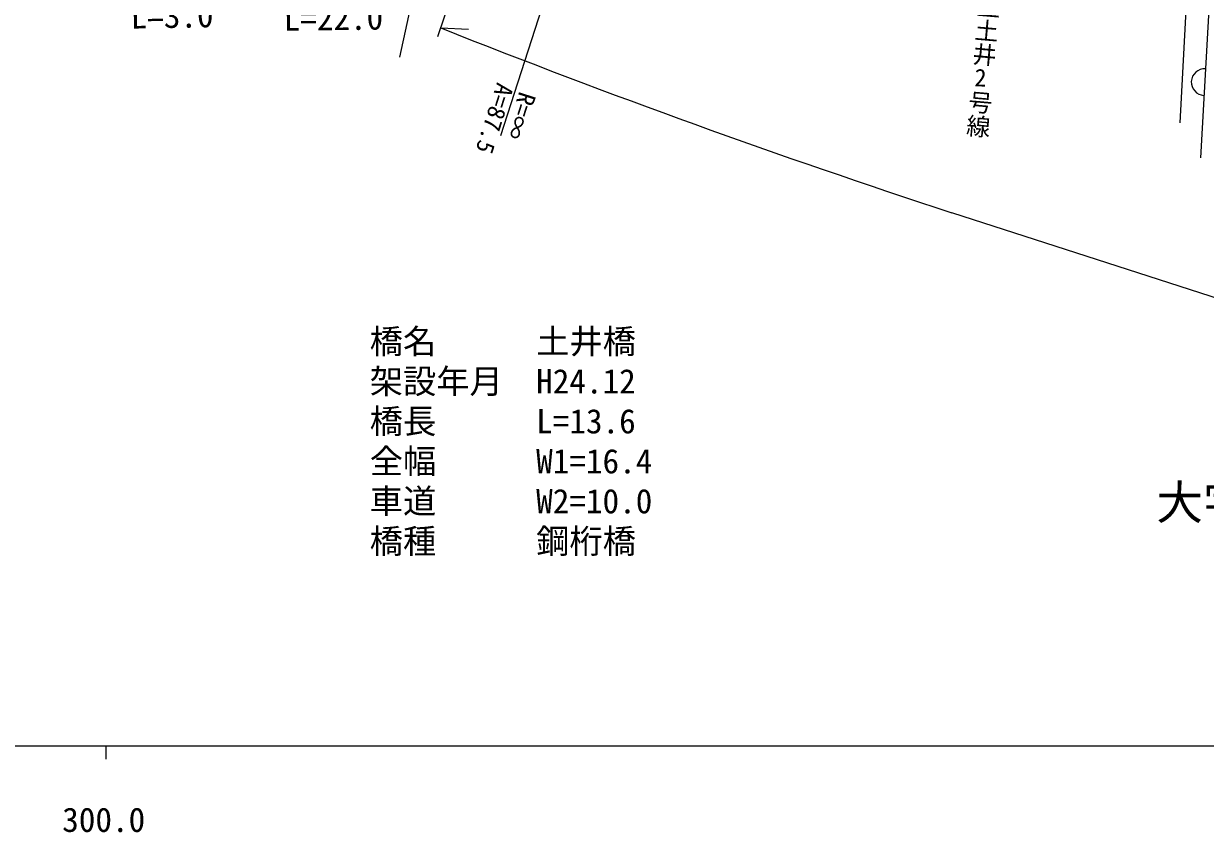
# Model space of a CAD drawing. Units: millimetres, scale not verified, with parts at other scales. Extents: x 40000 to 212862254, y 20000 to 40005403.
# Drawn here: x 361830 to 450597, y 198499 to 259230 of the extents above; entities that cross this region are included whole.
import ezdxf
from ezdxf.enums import TextEntityAlignment as Align

# ---------------------------------------------------------------- set-up
doc = ezdxf.new("R2010")
doc.units = ezdxf.units.MM
doc.header["$LTSCALE"] = 1000
doc.linetypes.add('CHAIN', pattern=[18.5, 12, -1.5, 3.5, -1.5])
for name, color, linetype, lineweight in [('M-BGD', 7, 'Continuous', 13), ('M-BMK-HTXT', 7, 'CHAIN', 13), ('M-STR-HTXT', 7, 'Continuous', 13), ('M-TTL-BAND', 7, 'Continuous', 13)]:
    doc.layers.add(name, color=color, linetype=linetype, lineweight=lineweight)
doc.styles.add('@ＭＳ ゴシック', font='')
doc.styles.add('ＭＳ ゴシック', font='')
doc.styles.get('@ＭＳ ゴシック').set_extended_font_data('@MS Gothic')
doc.styles.get('ＭＳ ゴシック').set_extended_font_data('MS Gothic')

msp = doc.modelspace()

# ---------------------------------------------------------------- linework, layer by layer
at = {"layer": 'M-BGD'}
for p, q in [((451195, 266526), (450222, 249140)), ((449430, 265594), (448678, 251783))]:
    msp.add_line(p, q, dxfattribs=at)
msp.add_arc((450541, 254838), 1000, 86.79625, 266.79625, dxfattribs=at)
at = {"layer": 'M-BMK-HTXT'}
msp.add_line((396510, 286528), (390029, 256555), dxfattribs=at)
at = {"layer": 'M-STR-HTXT'}
for p, q in [((413033, 298378), (397654, 250809)), ((396406, 268656), (392909, 258227)), ((393160, 258903), (395246, 258811)), ((532093, 212585), (431557, 245030))]:
    msp.add_line(p, q, dxfattribs=at)
msp.add_arc((639943, 881858), 670056, 248.38904, 251.88059, dxfattribs=at)
at = {"layer": 'M-TTL-BAND'}
for p, q in [((40000, 205000), (579000, 205000)), ((368000, 205000), (368000, 204000))]:
    msp.add_line(p, q, dxfattribs=at)

# ---------------------------------------------------------------- texts
at = {"layer": 'M-BGD'}
for s, height, rotation, style, p in [('市道下上土井\u3000号線', 1320, 265.069, '@ＭＳ ゴシック', (433794, 266867)), ('2', 1319, 357.833, 'ＭＳ ゴシック', (433220, 254135))]:
    msp.add_text(s, height=height, rotation=rotation, dxfattribs=dict(at, style=style)).set_placement(p, align=Align.BOTTOM_LEFT)
at = {"layer": 'M-BMK-HTXT', "style": 'ＭＳ ゴシック'}
msp.add_text('大字下上', height=2566, dxfattribs=at).set_placement((446914, 223282), align=Align.MIDDLE_LEFT)
at = {"layer": 'M-STR-HTXT', "style": 'ＭＳ ゴシック'}
for s, height, rotation, p in [('L=3.0', 1833, 1.024, (369887, 258304)), ('L=22.0', 1833, 0.704, (381374, 258143)), ('A=87.5', 1320, 252.355, (397022, 254986)), ('R=∞', 1320, 252.355, (398701, 254318))]:
    msp.add_text(s, height=height, rotation=rotation, dxfattribs=at).set_placement(p, align=Align.BOTTOM_LEFT)
for s, p in [('橋名\u3000\u3000\u3000土井橋', (387827, 233906)), ('架設年月\u3000H24.12', (387827, 230906)), ('橋長\u3000\u3000\u3000L=13.6', (387827, 227906)), ('全幅\u3000\u3000\u3000W1=16.4', (387827, 224906)), ('車道\u3000\u3000\u3000W2=10.0', (387827, 221906)), ('橋種\u3000\u3000\u3000鋼桁橋', (387827, 218906))]:
    msp.add_text(s, height=1833, dxfattribs=at).set_placement(p, align=Align.BOTTOM_LEFT)
at = {"layer": 'M-TTL-BAND', "style": 'ＭＳ ゴシック'}
msp.add_text('300.0', height=1833, dxfattribs=at).set_placement((367844, 199445), align=Align.MIDDLE_CENTER)

doc.saveas('drawing.dxf')
